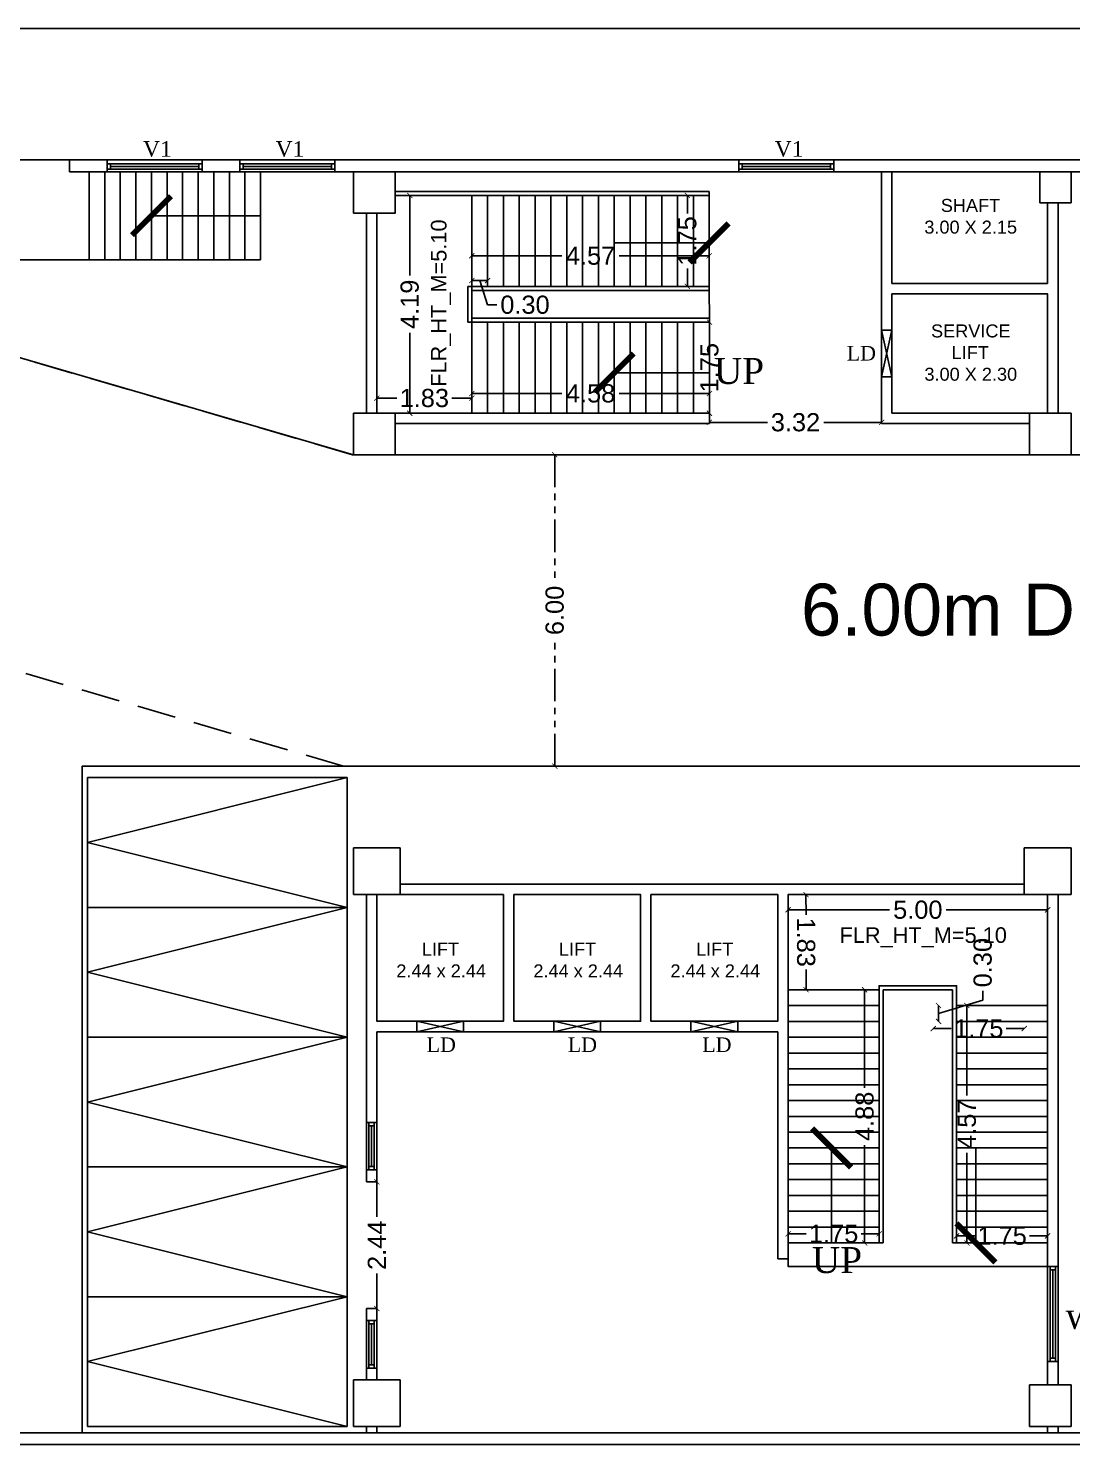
# Model space of a CAD drawing. Header units: metres. Extents: x 3229 to 14086, y -2906 to 1156.
# Drawn here: x 13668.02 to 13688.12, y -2787.94 to -2760.65 of the extents above; entities that cross this region are included whole.
import ezdxf

# ---------------------------------------------------------------- set-up
doc = ezdxf.new("R2010")
doc.units = ezdxf.units.M
doc.header["$MEASUREMENT"] = 0
doc.linetypes.add('( Hidden )', pattern=[0.375, 0.25, -0.125])
doc.linetypes.add('PHANTOM2', pattern=[1.25, 0.625, -0.125, 0.125, -0.125, 0.125, -0.125])
for name, color, linetype in [('BLK_1_FLR_-1_BLT_UP_AREA', 18, 'Continuous'), ('BLK_1_FLR_-1_BLT_UP_AREA_DEDUCT', 18, 'Continuous'), ('BLK_1_FLR_-1_EXIT_WIDTH_STAIR', 1, 'Continuous'), ('BLK_1_FLR_-1_LIFT_1', 30, 'Continuous'), ('BLK_1_FLR_-1_LIFT_2', 30, 'Continuous'), ('BLK_1_FLR_-1_LIFT_3', 30, 'Continuous'), ('BLK_1_FLR_-1_LIFT_7', 30, 'Continuous'), ('BLK_1_FLR_-1_STAIR_1', 1, 'Continuous'), ('BLK_1_FLR_-1_STAIR_1_FLIGHT_1', 7, 'Continuous'), ('BLK_1_FLR_-1_STAIR_1_LANDING_1', 7, 'Continuous'), ('BLK_1_FLR_-1_STAIR_2', 1, 'Continuous'), ('BLK_1_FLR_-1_STAIR_2_FLIGHT_1', 7, 'Continuous'), ('BLK_1_FLR_-1_STAIR_2_LANDING_1', 7, 'Continuous'), ('DRIVE_WAY', 254, 'Continuous')]:
    doc.layers.add(name, color=color, linetype=linetype)
doc.styles.add('arial', font='arial.ttf', dxfattribs={"height": 0.35})
doc.styles.get("Standard").update_dxf_attribs({"font": 'arial.ttf'})
doc.styles.add('TIMES NEW ROMAN', font='times.ttf')
doc.dimstyles.get("Standard").update_dxf_attribs({"dimtxt": 0.3, "dimasz": 0.2, "dimexe": 0.1, "dimexo": 0.3, "dimgap": 0.09, "dimtad": 1, "dimzin": 0, "dimdsep": 46, "dimtxsty": 'Standard', "dimblk": 'ARCHTICK', "dimcen": 0.09, "dimdle": 0.1, "dimadec": 0, "dimazin": 0, "dimtfac": 1, "dimtofl": 0, "dimtmove": 2, "dimatfit": 0, "dimldrblk": 'ARCHTICK', "dimfxl": 0, "dimtolj": 1, "dimtzin": 0, "dimarcsym": 0})
doc.dimstyles.new('Standard3', dxfattribs={"dimtxt": 0.35, "dimasz": 0.1, "dimexe": 0.18, "dimexo": 0.0625, "dimgap": 0.09, "dimtad": 0, "dimzin": 0, "dimdsep": 46, "dimtxsty": 'arial', "dimblk": 'ARCHTICK', "dimcen": 0.09, "dimse1": 1, "dimse2": 1, "dimadec": 0, "dimazin": 0, "dimtfac": 1, "dimtofl": 0, "dimtmove": 1, "dimatfit": 3, "dimfxl": 0, "dimtolj": 1, "dimtzin": 0, "dimarcsym": 0})

# ---------------------------------------------------------------- blocks, each defined once
blk = doc.blocks.new('_ArchTick')
at = {"color": 0, "linetype": 'ByBlock', "const_width": 0.15}
blk.add_lwpolyline([(-0.5, -0.5), (0.5, 0.5)], dxfattribs=at)
blk = doc.blocks.new('*D23')
at = {"color": 0, "lineweight": -2}
for p, q in [((13676.566, -2765.513), (13676.871, -2765.513)), ((13676.719, -2765.513), (13676.867, -2765.98)), ((13676.867, -2765.98), (13677.047, -2765.98))]:
    blk.add_line(p, q, dxfattribs=at)
at = {"layer": 'DefPoints', "color": 0}
for p in [(13676.871, -2765.513), (13676.566, -2766.314), (13676.871, -2766.314)]:
    blk.add_point(p, dxfattribs=at)
at = {"color": 0, "lineweight": -2, "xscale": 0.1, "yscale": 0.1, "zscale": 0.1}
for p, rotation in [((13676.566, -2765.513), 179.996489194572), ((13676.871, -2765.513), 359.9964891945721)]:
    blk.add_blockref('_ArchTick', p, dxfattribs=dict(at, rotation=rotation))
at = {"color": 0, "insert": (13677.591, -2765.98), "char_height": 0.35, "attachment_point": 5, "rotation": 359.9965, "style": 'arial'}
blk.add_mtext('\\A1;0.30', dxfattribs=at)
blk = doc.blocks.new('*D26')
at = {"color": 0, "lineweight": -2}
for p, q in [((13685.558, -2779.631), (13686.409, -2779.376)), ((13686.409, -2779.376), (13686.409, -2779.196)), ((13685.558, -2779.479), (13685.558, -2779.783))]:
    blk.add_line(p, q, dxfattribs=at)
at = {"layer": 'DefPoints', "color": 0}
for p in [(13685.456, -2779.479), (13685.456, -2779.783), (13685.558, -2779.783)]:
    blk.add_point(p, dxfattribs=at)
at = {"color": 0, "lineweight": -2, "xscale": 0.1, "yscale": 0.1, "zscale": 0.1}
for p, rotation in [((13685.558, -2779.479), 90), ((13685.558, -2779.783), 270)]:
    blk.add_blockref('_ArchTick', p, dxfattribs=dict(at, rotation=rotation))
at = {"color": 0, "insert": (13686.409, -2778.652), "char_height": 0.35, "attachment_point": 5, "rotation": 90, "style": 'arial'}
blk.add_mtext('\\A1;0.30', dxfattribs=at)
blk = doc.blocks.new('*D27')
at = {"color": 0, "lineweight": -2}
for p, q in [((13685.456, -2779.922), (13685.804, -2779.922)), ((13687.21, -2779.922), (13686.863, -2779.922))]:
    blk.add_line(p, q, dxfattribs=at)
at = {"layer": 'DefPoints', "color": 0}
for p in [(13685.456, -2779.479), (13687.21, -2779.479), (13687.21, -2779.922)]:
    blk.add_point(p, dxfattribs=at)
at = {"color": 0, "lineweight": -2, "xscale": 0.1, "yscale": 0.1, "zscale": 0.1, "rotation": 180}
blk.add_blockref('_ArchTick', (13685.456, -2779.922), dxfattribs=at)
at = {"color": 0, "lineweight": -2, "xscale": 0.1, "yscale": 0.1, "zscale": 0.1}
blk.add_blockref('_ArchTick', (13687.21, -2779.922), dxfattribs=at)
at = {"color": 0, "insert": (13686.333, -2779.922), "char_height": 0.35, "attachment_point": 5, "style": 'arial'}
blk.add_mtext('\\A1;1.75', dxfattribs=at)
blk = doc.blocks.new('*D65')
at = {"layer": 'BLK_1_FLR_-1_STAIR_1_FLIGHT_1', "color": 0, "lineweight": -2}
for p, q in [((13682.66, -2783.875), (13683.007, -2783.875)), ((13684.413, -2783.875), (13684.066, -2783.875))]:
    blk.add_line(p, q, dxfattribs=at)
at = {"layer": 'DefPoints', "color": 0}
for p in [(13682.66, -2783.875), (13682.66, -2784.052), (13684.413, -2784.052)]:
    blk.add_point(p, dxfattribs=at)
at = {"layer": 'BLK_1_FLR_-1_STAIR_1_FLIGHT_1', "color": 0, "lineweight": -2, "xscale": 0.1, "yscale": 0.1, "zscale": 0.1, "rotation": 180}
blk.add_blockref('_ArchTick', (13682.66, -2783.875), dxfattribs=at)
at = {"layer": 'BLK_1_FLR_-1_STAIR_1_FLIGHT_1', "color": 0, "lineweight": -2, "xscale": 0.1, "yscale": 0.1, "zscale": 0.1}
blk.add_blockref('_ArchTick', (13684.413, -2783.875), dxfattribs=at)
at = {"layer": 'BLK_1_FLR_-1_STAIR_1_FLIGHT_1', "color": 0, "insert": (13683.537, -2783.875), "char_height": 0.35, "attachment_point": 5, "style": 'arial'}
blk.add_mtext('\\A1;1.75', dxfattribs=at)
blk = doc.blocks.new('*D66')
at = {"layer": 'BLK_1_FLR_-1_STAIR_1_FLIGHT_1', "color": 0, "lineweight": -2}
for p, q in [((13684.134, -2779.174), (13684.134, -2781.061)), ((13684.134, -2784.052), (13684.134, -2782.165))]:
    blk.add_line(p, q, dxfattribs=at)
at = {"layer": 'DefPoints', "color": 0}
for p in [(13684.134, -2779.174), (13684.413, -2779.174), (13684.413, -2784.052)]:
    blk.add_point(p, dxfattribs=at)
at = {"layer": 'BLK_1_FLR_-1_STAIR_1_FLIGHT_1', "color": 0, "lineweight": -2, "xscale": 0.1, "yscale": 0.1, "zscale": 0.1}
for p, rotation in [((13684.134, -2779.174), 90), ((13684.134, -2784.052), 270)]:
    blk.add_blockref('_ArchTick', p, dxfattribs=dict(at, rotation=rotation))
at = {"layer": 'BLK_1_FLR_-1_STAIR_1_FLIGHT_1', "color": 0, "insert": (13684.134, -2781.613), "char_height": 0.35, "attachment_point": 5, "rotation": 90, "style": 'arial'}
blk.add_mtext('\\A1;4.88', dxfattribs=at)
blk = doc.blocks.new('*D67')
at = {"layer": 'BLK_1_FLR_-1_STAIR_1_FLIGHT_1', "color": 0, "lineweight": -2}
for p, q in [((13686.104, -2779.479), (13686.104, -2781.214)), ((13686.104, -2784.052), (13686.104, -2782.317))]:
    blk.add_line(p, q, dxfattribs=at)
at = {"layer": 'DefPoints', "color": 0}
for p in [(13685.907, -2779.479), (13685.907, -2784.052), (13686.104, -2784.052)]:
    blk.add_point(p, dxfattribs=at)
at = {"layer": 'BLK_1_FLR_-1_STAIR_1_FLIGHT_1', "color": 0, "lineweight": -2, "xscale": 0.1, "yscale": 0.1, "zscale": 0.1}
for p, rotation in [((13686.104, -2779.479), 90), ((13686.104, -2784.052), 270)]:
    blk.add_blockref('_ArchTick', p, dxfattribs=dict(at, rotation=rotation))
at = {"layer": 'BLK_1_FLR_-1_STAIR_1_FLIGHT_1', "color": 0, "insert": (13686.104, -2781.765), "char_height": 0.35, "attachment_point": 5, "rotation": 90, "style": 'arial'}
blk.add_mtext('\\A1;4.57', dxfattribs=at)
blk = doc.blocks.new('*D68')
at = {"layer": 'BLK_1_FLR_-1_STAIR_1_FLIGHT_1', "color": 0, "lineweight": -2}
for p, q in [((13685.907, -2783.915), (13686.254, -2783.915)), ((13687.66, -2783.915), (13687.313, -2783.915))]:
    blk.add_line(p, q, dxfattribs=at)
at = {"layer": 'DefPoints', "color": 0}
for p in [(13687.66, -2783.915), (13685.907, -2784.052), (13687.66, -2784.052)]:
    blk.add_point(p, dxfattribs=at)
at = {"layer": 'BLK_1_FLR_-1_STAIR_1_FLIGHT_1', "color": 0, "lineweight": -2, "xscale": 0.1, "yscale": 0.1, "zscale": 0.1, "rotation": 180}
blk.add_blockref('_ArchTick', (13685.907, -2783.915), dxfattribs=at)
at = {"layer": 'BLK_1_FLR_-1_STAIR_1_FLIGHT_1', "color": 0, "lineweight": -2, "xscale": 0.1, "yscale": 0.1, "zscale": 0.1}
blk.add_blockref('_ArchTick', (13687.66, -2783.915), dxfattribs=at)
at = {"layer": 'BLK_1_FLR_-1_STAIR_1_FLIGHT_1', "color": 0, "insert": (13686.783, -2783.915), "char_height": 0.35, "attachment_point": 5, "style": 'arial'}
blk.add_mtext('\\A1;1.75', dxfattribs=at)
blk = doc.blocks.new('*D69')
at = {"layer": 'BLK_1_FLR_-1_STAIR_2_FLIGHT_1', "color": 0, "lineweight": -2}
for p, q in [((13676.566, -2765.035), (13678.301, -2765.035)), ((13681.139, -2765.035), (13679.405, -2765.035))]:
    blk.add_line(p, q, dxfattribs=at)
at = {"layer": 'DefPoints', "color": 0}
for p in [(13676.566, -2765.035), (13676.566, -2765.626), (13681.139, -2765.626)]:
    blk.add_point(p, dxfattribs=at)
at = {"layer": 'BLK_1_FLR_-1_STAIR_2_FLIGHT_1', "color": 0, "lineweight": -2, "xscale": 0.1, "yscale": 0.1, "zscale": 0.1, "rotation": 180}
blk.add_blockref('_ArchTick', (13676.566, -2765.035), dxfattribs=at)
at = {"layer": 'BLK_1_FLR_-1_STAIR_2_FLIGHT_1', "color": 0, "lineweight": -2, "xscale": 0.1, "yscale": 0.1, "zscale": 0.1}
blk.add_blockref('_ArchTick', (13681.139, -2765.035), dxfattribs=at)
at = {"layer": 'BLK_1_FLR_-1_STAIR_2_FLIGHT_1', "color": 0, "insert": (13678.853, -2765.035), "char_height": 0.35, "attachment_point": 5, "style": 'arial'}
blk.add_mtext('\\A1;4.57', dxfattribs=at)
blk = doc.blocks.new('*D70')
at = {"layer": 'BLK_1_FLR_-1_STAIR_2_FLIGHT_1', "color": 0, "lineweight": -2}
for p, q in [((13681.144, -2766.314), (13681.144, -2766.662)), ((13681.144, -2768.068), (13681.144, -2767.72))]:
    blk.add_line(p, q, dxfattribs=at)
at = {"layer": 'DefPoints', "color": 0}
for p in [(13681.144, -2766.314), (13681.144, -2768.068), (13681.144, -2768.068)]:
    blk.add_point(p, dxfattribs=at)
at = {"layer": 'BLK_1_FLR_-1_STAIR_2_FLIGHT_1', "color": 0, "lineweight": -2, "xscale": 0.1, "yscale": 0.1, "zscale": 0.1}
for p, rotation in [((13681.144, -2766.314), 90), ((13681.144, -2768.068), 270)]:
    blk.add_blockref('_ArchTick', p, dxfattribs=dict(at, rotation=rotation))
at = {"layer": 'BLK_1_FLR_-1_STAIR_2_FLIGHT_1', "color": 0, "insert": (13681.144, -2767.191), "char_height": 0.35, "attachment_point": 5, "rotation": 90, "style": 'arial'}
blk.add_mtext('\\A1;1.75', dxfattribs=at)
blk = doc.blocks.new('*D71')
at = {"layer": 'BLK_1_FLR_-1_STAIR_2_FLIGHT_1', "color": 0, "lineweight": -2}
for p, q in [((13676.566, -2767.688), (13678.303, -2767.688)), ((13681.144, -2767.688), (13679.407, -2767.688))]:
    blk.add_line(p, q, dxfattribs=at)
at = {"layer": 'DefPoints', "color": 0}
for p in [(13676.566, -2767.688), (13676.566, -2768.067), (13681.144, -2768.068)]:
    blk.add_point(p, dxfattribs=at)
at = {"layer": 'BLK_1_FLR_-1_STAIR_2_FLIGHT_1', "color": 0, "lineweight": -2, "xscale": 0.1, "yscale": 0.1, "zscale": 0.1}
for p, rotation in [((13676.566, -2767.688), 179.9964891764311), ((13681.144, -2767.688), 359.9964891764312)]:
    blk.add_blockref('_ArchTick', p, dxfattribs=dict(at, rotation=rotation))
at = {"layer": 'BLK_1_FLR_-1_STAIR_2_FLIGHT_1', "color": 0, "insert": (13678.855, -2767.688), "char_height": 0.35, "attachment_point": 5, "rotation": 359.9965, "style": 'arial'}
blk.add_mtext('\\A1;4.58', dxfattribs=at)
blk = doc.blocks.new('*D110')
at = {"layer": 'BLK_1_FLR_-1_STAIR_1_LANDING_1', "color": 0, "lineweight": -2}
for p, q in [((13682.659, -2777.634), (13684.615, -2777.634)), ((13687.66, -2777.634), (13685.703, -2777.634))]:
    blk.add_line(p, q, dxfattribs=at)
at = {"layer": 'DefPoints', "color": 0}
for p in [(13682.659, -2777.342), (13687.66, -2777.342), (13687.66, -2777.634)]:
    blk.add_point(p, dxfattribs=at)
at = {"layer": 'BLK_1_FLR_-1_STAIR_1_LANDING_1', "color": 0, "lineweight": -2, "xscale": 0.1, "yscale": 0.1, "zscale": 0.1, "rotation": 180}
blk.add_blockref('_ArchTick', (13682.659, -2777.634), dxfattribs=at)
at = {"layer": 'BLK_1_FLR_-1_STAIR_1_LANDING_1', "color": 0, "lineweight": -2, "xscale": 0.1, "yscale": 0.1, "zscale": 0.1}
blk.add_blockref('_ArchTick', (13687.66, -2777.634), dxfattribs=at)
at = {"layer": 'BLK_1_FLR_-1_STAIR_1_LANDING_1', "color": 0, "insert": (13685.159, -2777.634), "char_height": 0.35, "attachment_point": 5, "style": 'arial'}
blk.add_mtext('\\A1;5.00', dxfattribs=at)
blk = doc.blocks.new('*D111')
at = {"layer": 'BLK_1_FLR_-1_STAIR_1_LANDING_1', "color": 0, "lineweight": -2}
for p, q in [((13683.004, -2777.341), (13683.005, -2777.729)), ((13683.006, -2779.173), (13683.005, -2778.785))]:
    blk.add_line(p, q, dxfattribs=at)
at = {"layer": 'DefPoints', "color": 0}
for p in [(13682.659, -2777.342), (13683.004, -2777.341), (13682.66, -2779.174)]:
    blk.add_point(p, dxfattribs=at)
at = {"layer": 'BLK_1_FLR_-1_STAIR_1_LANDING_1', "color": 0, "lineweight": -2, "xscale": 0.1, "yscale": 0.1, "zscale": 0.1}
for p, rotation in [((13683.004, -2777.341), 90.05057263460154), ((13683.006, -2779.173), 270.0505726346015)]:
    blk.add_blockref('_ArchTick', p, dxfattribs=dict(at, rotation=rotation))
at = {"layer": 'BLK_1_FLR_-1_STAIR_1_LANDING_1', "color": 0, "insert": (13683.005, -2778.257), "char_height": 0.35, "attachment_point": 5, "rotation": 270.0506, "style": 'arial'}
blk.add_mtext('\\A1;1.83', dxfattribs=at)
blk = doc.blocks.new('*D112')
at = {"layer": 'BLK_1_FLR_-1_STAIR_2_LANDING_1', "color": 0, "lineweight": -2}
for p, q in [((13675.371, -2763.873), (13675.371, -2765.418)), ((13675.371, -2768.068), (13675.371, -2766.522))]:
    blk.add_line(p, q, dxfattribs=at)
at = {"layer": 'DefPoints', "color": 0}
for p in [(13675.087, -2763.873), (13675.371, -2763.873), (13675.087, -2768.068)]:
    blk.add_point(p, dxfattribs=at)
at = {"layer": 'BLK_1_FLR_-1_STAIR_2_LANDING_1', "color": 0, "lineweight": -2, "xscale": 0.1, "yscale": 0.1, "zscale": 0.1}
for p, rotation in [((13675.371, -2763.873), 90), ((13675.371, -2768.068), 270)]:
    blk.add_blockref('_ArchTick', p, dxfattribs=dict(at, rotation=rotation))
at = {"layer": 'BLK_1_FLR_-1_STAIR_2_LANDING_1', "color": 0, "insert": (13675.371, -2765.97), "char_height": 0.35, "attachment_point": 5, "rotation": 90, "style": 'arial'}
blk.add_mtext('\\A1;4.19', dxfattribs=at)
blk = doc.blocks.new('*D118')
at = {"layer": 'BLK_1_FLR_-1_STAIR_2_LANDING_1', "color": 0, "lineweight": -2}
for p, q in [((13674.738, -2767.777), (13675.124, -2767.777)), ((13676.566, -2767.777), (13676.18, -2767.777))]:
    blk.add_line(p, q, dxfattribs=at)
at = {"layer": 'DefPoints', "color": 0}
for p in [(13676.566, -2767.777), (13674.738, -2768.067), (13676.566, -2768.067)]:
    blk.add_point(p, dxfattribs=at)
at = {"layer": 'BLK_1_FLR_-1_STAIR_2_LANDING_1', "color": 0, "lineweight": -2, "xscale": 0.1, "yscale": 0.1, "zscale": 0.1, "rotation": 180}
blk.add_blockref('_ArchTick', (13674.738, -2767.777), dxfattribs=at)
at = {"layer": 'BLK_1_FLR_-1_STAIR_2_LANDING_1', "color": 0, "lineweight": -2, "xscale": 0.1, "yscale": 0.1, "zscale": 0.1}
blk.add_blockref('_ArchTick', (13676.566, -2767.777), dxfattribs=at)
at = {"layer": 'BLK_1_FLR_-1_STAIR_2_LANDING_1', "color": 0, "insert": (13675.652, -2767.777), "char_height": 0.35, "attachment_point": 5, "style": 'arial'}
blk.add_mtext('\\A1;1.83', dxfattribs=at)
blk = doc.blocks.new('*D119')
at = {"layer": 'BLK_1_FLR_-1_STAIR_2_FLIGHT_1', "color": 0, "lineweight": -2}
for p, q in [((13680.719, -2763.873), (13680.719, -2764.22)), ((13680.719, -2765.626), (13680.719, -2765.279))]:
    blk.add_line(p, q, dxfattribs=at)
at = {"layer": 'DefPoints', "color": 0}
for p in [(13680.835, -2763.873), (13680.719, -2765.626), (13680.835, -2765.626)]:
    blk.add_point(p, dxfattribs=at)
at = {"layer": 'BLK_1_FLR_-1_STAIR_2_FLIGHT_1', "color": 0, "lineweight": -2, "xscale": 0.1, "yscale": 0.1, "zscale": 0.1}
for p, rotation in [((13680.719, -2763.873), 90), ((13680.719, -2765.626), 270)]:
    blk.add_blockref('_ArchTick', p, dxfattribs=dict(at, rotation=rotation))
at = {"layer": 'BLK_1_FLR_-1_STAIR_2_FLIGHT_1', "color": 0, "insert": (13680.719, -2764.749), "char_height": 0.35, "attachment_point": 5, "rotation": 90, "style": 'arial'}
blk.add_mtext('\\A1;1.75', dxfattribs=at)
blk = doc.blocks.new('*D154')
at = {"layer": 'BLK_1_FLR_-1_EXIT_WIDTH_STAIR', "color": 0, "lineweight": -2}
for p, q in [((13674.737, -2782.875), (13674.737, -2783.549)), ((13674.737, -2785.316), (13674.737, -2784.643))]:
    blk.add_line(p, q, dxfattribs=at)
at = {"layer": 'DefPoints', "color": 0}
for p in [(13674.737, -2782.875), (13674.737, -2785.316), (13674.737, -2785.316)]:
    blk.add_point(p, dxfattribs=at)
at = {"layer": 'BLK_1_FLR_-1_EXIT_WIDTH_STAIR', "color": 0, "lineweight": -2, "xscale": 0.1, "yscale": 0.1, "zscale": 0.1}
for p, rotation in [((13674.737, -2782.875), 90), ((13674.737, -2785.316), 270)]:
    blk.add_blockref('_ArchTick', p, dxfattribs=dict(at, rotation=rotation))
at = {"layer": 'BLK_1_FLR_-1_EXIT_WIDTH_STAIR', "color": 0, "insert": (13674.737, -2784.096), "char_height": 0.35, "attachment_point": 5, "rotation": 90, "style": 'arial'}
blk.add_mtext('\\A1;2.44', dxfattribs=at)
blk = doc.blocks.new('*D155')
at = {"layer": 'BLK_1_FLR_-1_EXIT_WIDTH_STAIR', "color": 0, "lineweight": -2}
for p, q in [((13681.144, -2768.244), (13682.26, -2768.244)), ((13684.461, -2768.245), (13683.345, -2768.245))]:
    blk.add_line(p, q, dxfattribs=at)
at = {"layer": 'DefPoints', "color": 0}
for p in [(13681.144, -2768.244), (13681.144, -2768.267), (13684.461, -2768.268)]:
    blk.add_point(p, dxfattribs=at)
at = {"layer": 'BLK_1_FLR_-1_EXIT_WIDTH_STAIR', "color": 0, "lineweight": -2, "xscale": 0.1, "yscale": 0.1, "zscale": 0.1}
for p, rotation in [((13681.144, -2768.244), 179.9968598997485), ((13684.461, -2768.245), 359.9968598997485)]:
    blk.add_blockref('_ArchTick', p, dxfattribs=dict(at, rotation=rotation))
at = {"layer": 'BLK_1_FLR_-1_EXIT_WIDTH_STAIR', "color": 0, "insert": (13682.802, -2768.244), "char_height": 0.35, "attachment_point": 5, "rotation": 359.9969, "style": 'arial'}
blk.add_mtext('\\A1;3.32', dxfattribs=at)
blk = doc.blocks.new('*D161')
at = {"layer": 'DefPoints', "color": 0}
for p in [(13678.164, -2768.867), (13678.164, -2768.867), (13678.164, -2774.867)]:
    blk.add_point(p, dxfattribs=at)
at = {"layer": 'DRIVE_WAY', "color": 0, "linetype": 'PHANTOM2', "lineweight": -2}
for p, q in [((13678.164, -2768.867), (13678.164, -2771.322)), ((13678.164, -2774.867), (13678.164, -2772.412))]:
    blk.add_line(p, q, dxfattribs=at)
at = {"layer": 'DRIVE_WAY', "color": 0, "lineweight": -2, "xscale": 0.1, "yscale": 0.1, "zscale": 0.1}
for p, rotation in [((13678.164, -2768.867), 90), ((13678.164, -2774.867), 270)]:
    blk.add_blockref('_ArchTick', p, dxfattribs=dict(at, rotation=rotation))
at = {"layer": 'DRIVE_WAY', "color": 0, "insert": (13678.164, -2771.867), "char_height": 0.35, "attachment_point": 5, "rotation": 90, "style": 'arial'}
blk.add_mtext('\\A1;6.00', dxfattribs=at)

msp = doc.modelspace()

# ---------------------------------------------------------------- linework, layer by layer
at = {"color": 0}
for p, q in [((13640.711, -2760.654), (13720.882, -2760.654)), ((13669.195, -2763.415), (13669.195, -2765.111)), ((13669.495, -2763.415), (13669.495, -2765.111)), ((13669.795, -2763.415), (13669.795, -2765.111)), ((13670.095, -2763.415), (13670.095, -2765.111)), ((13670.395, -2763.415), (13670.395, -2765.111)), ((13670.695, -2763.415), (13670.695, -2765.111)), ((13670.995, -2763.415), (13670.995, -2765.111)), ((13671.296, -2763.415), (13671.296, -2765.111)), ((13671.596, -2763.415), (13671.596, -2765.111)), ((13671.896, -2763.415), (13671.896, -2765.111)), ((13672.196, -2763.415), (13672.196, -2765.111)), ((13672.496, -2763.415), (13672.496, -2765.111)), ((13675.087, -2763.415), (13674.287, -2763.415)), ((13674.287, -2763.415), (13674.287, -2764.215)), ((13675.087, -2764.215), (13675.087, -2763.415)), ((13688.11, -2763.415), (13687.51, -2763.415)), ((13687.51, -2763.415), (13687.51, -2764.015)), ((13688.11, -2764.015), (13688.11, -2763.415)), ((13687.51, -2764.015), (13688.11, -2764.015)), ((13687.66, -2764.015), (13687.86, -2764.015)), ((13674.287, -2764.215), (13675.087, -2764.215)), ((13666.882, -2765.111), (13672.496, -2765.111)), ((13684.461, -2767.368), (13684.461, -2766.468)), ((13684.461, -2766.468), (13684.661, -2767.368)), ((13684.661, -2766.468), (13684.461, -2767.368)), ((13684.661, -2766.468), (13684.661, -2767.368)), ((13675.087, -2768.067), (13674.287, -2768.067)), ((13674.287, -2768.067), (13674.287, -2768.867)), ((13675.087, -2768.867), (13675.087, -2768.067)), ((13688.11, -2768.067), (13687.31, -2768.067)), ((13687.31, -2768.067), (13687.31, -2768.868)), ((13688.11, -2768.868), (13688.11, -2768.067)), ((13674.287, -2768.867), (13675.087, -2768.867)), ((13687.31, -2768.868), (13688.11, -2768.868)), ((13675.187, -2776.441), (13674.287, -2776.441)), ((13674.287, -2776.441), (13674.287, -2777.342)), ((13675.187, -2777.342), (13675.187, -2776.441)), ((13688.11, -2776.441), (13687.21, -2776.441)), ((13687.21, -2776.441), (13687.21, -2777.342)), ((13688.11, -2777.342), (13688.11, -2776.441)), ((13674.287, -2777.342), (13675.187, -2777.342)), ((13687.21, -2777.342), (13688.11, -2777.342)), ((13676.407, -2779.782), (13675.507, -2779.982)), ((13675.507, -2779.782), (13676.407, -2779.982)), ((13675.507, -2779.782), (13676.47, -2779.782)), ((13678.148, -2779.782), (13679.048, -2779.982)), ((13679.048, -2779.782), (13678.148, -2779.982)), ((13679.048, -2779.782), (13678.148, -2779.782)), ((13680.788, -2779.782), (13681.689, -2779.982)), ((13681.689, -2779.782), (13680.788, -2779.982)), ((13681.689, -2779.782), (13680.788, -2779.782)), ((13676.407, -2779.982), (13675.507, -2779.982)), ((13678.148, -2779.982), (13679.048, -2779.982)), ((13680.788, -2779.982), (13681.689, -2779.982)), ((13675.187, -2786.686), (13674.287, -2786.686)), ((13674.287, -2786.686), (13674.287, -2787.587)), ((13675.187, -2787.587), (13675.187, -2786.686)), ((13688.11, -2786.786), (13687.31, -2786.786)), ((13687.31, -2786.786), (13687.31, -2787.587)), ((13688.11, -2787.587), (13688.11, -2786.786)), ((13674.287, -2787.587), (13675.187, -2787.587)), ((13687.31, -2787.587), (13688.11, -2787.587)), ((13687.66, -2787.587), (13687.66, -2787.705)), ((13687.86, -2787.587), (13687.86, -2787.705))]:
    msp.add_line(p, q, dxfattribs=at)
at = {"color": 0, "ltscale": 0.2}
for p, q in [((13804.071, -2763.185), (13668.817, -2763.185)), ((13668.817, -2763.415), (13668.817, -2763.185)), ((13669.542, -2763.415), (13669.542, -2763.185)), ((13671.371, -2763.265), (13669.542, -2763.265)), ((13669.605, -2763.366), (13669.605, -2763.265)), ((13671.307, -2763.366), (13671.307, -2763.265)), ((13671.371, -2763.415), (13671.371, -2763.185)), ((13672.096, -2763.415), (13672.096, -2763.185)), ((13673.925, -2763.265), (13672.096, -2763.265)), ((13672.159, -2763.265), (13672.159, -2763.366)), ((13673.861, -2763.366), (13673.861, -2763.265)), ((13673.925, -2763.415), (13673.925, -2763.185)), ((13681.711, -2763.415), (13681.711, -2763.185)), ((13683.54, -2763.265), (13681.711, -2763.265)), ((13681.774, -2763.265), (13681.774, -2763.366)), ((13683.476, -2763.366), (13683.476, -2763.265)), ((13683.54, -2763.415), (13683.54, -2763.185)), ((13700.151, -2763.415), (13668.817, -2763.415)), ((13671.371, -2763.366), (13669.542, -2763.366)), ((13669.605, -2763.315), (13671.307, -2763.315)), ((13672.096, -2763.366), (13673.925, -2763.366)), ((13673.861, -2763.315), (13672.159, -2763.315)), ((13681.711, -2763.366), (13683.54, -2763.366)), ((13683.476, -2763.315), (13681.774, -2763.315)), ((13684.461, -2766.468), (13684.461, -2763.415)), ((13684.661, -2763.415), (13684.661, -2765.568)), ((13681.139, -2763.797), (13675.087, -2763.797)), ((13681.139, -2765.702), (13681.139, -2763.797)), ((13681.139, -2763.873), (13675.087, -2763.873)), ((13676.566, -2765.626), (13676.566, -2763.873)), ((13676.871, -2765.626), (13676.871, -2763.873)), ((13677.176, -2765.626), (13677.176, -2763.873)), ((13677.481, -2765.626), (13677.481, -2763.873)), ((13677.786, -2765.626), (13677.786, -2763.873)), ((13678.091, -2765.626), (13678.091, -2763.873)), ((13678.396, -2765.626), (13678.396, -2763.873)), ((13678.7, -2765.626), (13678.7, -2763.873)), ((13679.005, -2765.626), (13679.005, -2763.873)), ((13679.31, -2765.626), (13679.31, -2763.873)), ((13679.615, -2765.626), (13679.615, -2763.873)), ((13679.92, -2765.626), (13679.92, -2763.873)), ((13680.225, -2765.626), (13680.225, -2763.873)), ((13680.53, -2765.626), (13680.53, -2763.873)), ((13680.835, -2765.626), (13680.835, -2763.873)), ((13687.66, -2765.569), (13687.66, -2764.015)), ((13687.86, -2764.015), (13687.86, -2768.067)), ((13674.537, -2768.067), (13674.537, -2764.215)), ((13674.737, -2764.216), (13674.738, -2768.067)), ((13669.496, -2765.111), (13668.496, -2765.111)), ((13670.496, -2765.111), (13669.496, -2765.111)), ((13671.496, -2765.111), (13670.496, -2765.111)), ((13672.496, -2765.111), (13671.496, -2765.111)), ((13676.49, -2766.314), (13676.49, -2765.626)), ((13676.49, -2765.626), (13681.139, -2765.626)), ((13676.566, -2766.238), (13676.566, -2765.702)), ((13676.566, -2765.702), (13681.139, -2765.702)), ((13684.661, -2765.568), (13687.66, -2765.569)), ((13687.66, -2765.769), (13684.661, -2765.769)), ((13684.661, -2765.769), (13684.661, -2766.468)), ((13687.66, -2768.067), (13687.66, -2765.769)), ((13681.144, -2766.238), (13676.566, -2766.238)), ((13681.144, -2768.068), (13681.144, -2766.238)), ((13681.144, -2766.314), (13676.49, -2766.314)), ((13676.566, -2766.314), (13676.566, -2768.067)), ((13676.871, -2766.314), (13676.871, -2768.067)), ((13677.176, -2766.314), (13677.176, -2768.067)), ((13684.661, -2766.468), (13684.461, -2766.468)), ((13684.461, -2768.268), (13684.461, -2767.368)), ((13684.461, -2767.368), (13684.661, -2767.368)), ((13684.661, -2767.368), (13684.661, -2768.067)), ((13675.087, -2768.067), (13681.144, -2768.068)), ((13681.144, -2768.068), (13681.144, -2768.267)), ((13684.661, -2768.067), (13687.31, -2768.067)), ((13681.144, -2768.267), (13675.087, -2768.267)), ((13687.31, -2768.268), (13684.461, -2768.268)), ((13674.164, -2775.087), (13669.164, -2776.337)), ((13674.164, -2775.087), (13669.164, -2775.087)), ((13669.164, -2777.587), (13669.164, -2775.087)), ((13674.164, -2777.587), (13674.164, -2775.087)), ((13669.061, -2779.275), (13669.061, -2775.675)), ((13669.164, -2776.337), (13674.164, -2777.587)), ((13687.21, -2777.142), (13675.187, -2777.142)), ((13675.21, -2777.142), (13676.21, -2777.142)), ((13676.21, -2777.142), (13677.21, -2777.142)), ((13677.21, -2777.142), (13678.21, -2777.142)), ((13678.21, -2777.142), (13679.21, -2777.142)), ((13679.21, -2777.142), (13680.21, -2777.142)), ((13680.21, -2777.142), (13681.21, -2777.142)), ((13681.21, -2777.142), (13682.21, -2777.142)), ((13682.21, -2777.142), (13683.21, -2777.142)), ((13683.21, -2777.142), (13684.21, -2777.142)), ((13684.21, -2777.142), (13685.21, -2777.142)), ((13685.21, -2777.142), (13686.21, -2777.142)), ((13686.21, -2777.142), (13687.21, -2777.142)), ((13674.537, -2782.875), (13674.537, -2777.342)), ((13674.737, -2777.342), (13674.737, -2779.782)), ((13677.177, -2777.342), (13675.187, -2777.342)), ((13677.177, -2779.782), (13677.177, -2777.342)), ((13677.378, -2779.782), (13677.378, -2777.342)), ((13677.378, -2777.342), (13679.818, -2777.342)), ((13679.818, -2777.342), (13679.818, -2779.782)), ((13680.018, -2779.782), (13680.018, -2777.342)), ((13680.018, -2777.342), (13682.459, -2777.342)), ((13682.459, -2777.342), (13682.459, -2779.782)), ((13682.659, -2784.356), (13682.659, -2777.342)), ((13682.659, -2777.342), (13687.21, -2777.342)), ((13687.66, -2786.786), (13687.66, -2777.342)), ((13687.86, -2777.342), (13687.86, -2786.786)), ((13669.164, -2777.587), (13674.164, -2777.587)), ((13674.164, -2777.587), (13669.164, -2778.837)), ((13674.164, -2777.587), (13669.164, -2777.587)), ((13669.164, -2777.587), (13669.164, -2780.087)), ((13674.164, -2780.087), (13674.164, -2777.587)), ((13669.164, -2778.837), (13674.164, -2780.087)), ((13685.907, -2779.098), (13684.413, -2779.098)), ((13684.413, -2779.098), (13684.413, -2784.052)), ((13685.907, -2784.052), (13685.907, -2779.098)), ((13669.061, -2782.875), (13669.061, -2779.275)), ((13682.66, -2779.174), (13684.413, -2779.174)), ((13684.489, -2784.052), (13684.489, -2779.174)), ((13684.489, -2779.174), (13685.83, -2779.174)), ((13685.83, -2779.174), (13685.83, -2784.052)), ((13685.907, -2779.479), (13687.66, -2779.479)), ((13674.737, -2779.782), (13675.507, -2779.782)), ((13675.507, -2779.782), (13675.507, -2779.982)), ((13677.177, -2779.782), (13676.407, -2779.782)), ((13676.407, -2779.782), (13676.407, -2779.982)), ((13678.148, -2779.782), (13677.378, -2779.782)), ((13678.148, -2779.982), (13678.148, -2779.782)), ((13679.818, -2779.782), (13679.048, -2779.782)), ((13679.048, -2779.782), (13679.048, -2779.982)), ((13680.788, -2779.782), (13680.018, -2779.782)), ((13680.788, -2779.982), (13680.788, -2779.782)), ((13682.459, -2779.782), (13681.689, -2779.782)), ((13681.689, -2779.782), (13681.689, -2779.982)), ((13685.907, -2779.783), (13687.66, -2779.783)), ((13669.164, -2780.087), (13674.164, -2780.087)), ((13674.164, -2780.087), (13669.164, -2781.337)), ((13674.164, -2780.087), (13669.164, -2780.087)), ((13669.164, -2780.087), (13669.164, -2782.587)), ((13674.164, -2782.587), (13674.164, -2780.087)), ((13674.737, -2779.982), (13674.737, -2782.875)), ((13675.507, -2779.982), (13674.737, -2779.982)), ((13676.407, -2779.982), (13678.148, -2779.982)), ((13679.048, -2779.982), (13680.788, -2779.982)), ((13681.689, -2779.982), (13682.459, -2779.982)), ((13682.459, -2779.982), (13682.459, -2784.356)), ((13685.907, -2780.088), (13687.66, -2780.088)), ((13685.907, -2780.393), (13687.66, -2780.393)), ((13685.907, -2780.698), (13687.66, -2780.698)), ((13685.907, -2781.003), (13687.66, -2781.003)), ((13669.164, -2781.337), (13674.164, -2782.587)), ((13685.907, -2781.308), (13687.66, -2781.308)), ((13674.737, -2781.73), (13674.537, -2781.73)), ((13674.586, -2782.645), (13674.586, -2781.73)), ((13674.586, -2781.794), (13674.688, -2781.794)), ((13674.637, -2781.794), (13674.637, -2782.582)), ((13674.688, -2781.73), (13674.688, -2782.645)), ((13685.907, -2781.613), (13687.66, -2781.613)), ((13685.907, -2781.918), (13687.66, -2781.918)), ((13685.907, -2782.222), (13687.66, -2782.222)), ((13674.164, -2782.587), (13669.164, -2782.587)), ((13669.164, -2782.587), (13674.164, -2782.587)), ((13674.164, -2782.587), (13669.164, -2783.837)), ((13669.164, -2782.587), (13669.164, -2785.087)), ((13674.164, -2785.087), (13674.164, -2782.587)), ((13674.737, -2782.645), (13674.537, -2782.645)), ((13674.688, -2782.582), (13674.586, -2782.582)), ((13685.907, -2782.527), (13687.66, -2782.527)), ((13674.737, -2782.875), (13674.537, -2782.875)), ((13685.907, -2782.832), (13687.66, -2782.832)), ((13685.907, -2783.137), (13687.66, -2783.137)), ((13685.907, -2783.442), (13687.66, -2783.442)), ((13685.907, -2783.747), (13687.66, -2783.747)), ((13669.164, -2783.837), (13674.164, -2785.087)), ((13682.66, -2784.052), (13684.413, -2784.052)), ((13684.413, -2784.052), (13684.489, -2784.052)), ((13685.83, -2784.052), (13685.907, -2784.052)), ((13685.907, -2784.052), (13687.66, -2784.052)), ((13682.459, -2784.356), (13682.659, -2784.356)), ((13687.66, -2784.504), (13687.86, -2784.504)), ((13687.709, -2786.334), (13687.709, -2784.504)), ((13687.709, -2784.568), (13687.811, -2784.568)), ((13687.76, -2784.568), (13687.76, -2786.27)), ((13687.811, -2784.504), (13687.811, -2786.334)), ((13669.164, -2785.087), (13674.164, -2785.087)), ((13674.164, -2785.087), (13669.164, -2786.337)), ((13674.164, -2785.087), (13669.164, -2785.087)), ((13669.164, -2785.087), (13669.164, -2787.587)), ((13674.164, -2787.587), (13674.164, -2785.087)), ((13674.537, -2786.686), (13674.537, -2785.316)), ((13674.537, -2785.316), (13674.737, -2785.316)), ((13674.737, -2785.316), (13674.737, -2786.686)), ((13674.737, -2785.546), (13674.537, -2785.546)), ((13674.586, -2785.546), (13674.586, -2786.461)), ((13674.688, -2785.61), (13674.586, -2785.61)), ((13674.637, -2786.398), (13674.637, -2785.61)), ((13674.688, -2785.546), (13674.688, -2786.461)), ((13669.164, -2786.337), (13674.164, -2787.587)), ((13674.737, -2786.461), (13674.537, -2786.461)), ((13674.688, -2786.398), (13674.586, -2786.398)), ((13687.86, -2786.334), (13687.66, -2786.334)), ((13687.811, -2786.27), (13687.709, -2786.27)), ((13640.941, -2787.707), (13803.841, -2787.707)), ((13669.164, -2787.587), (13674.164, -2787.587)), ((13674.537, -2787.587), (13674.537, -2787.705)), ((13674.737, -2787.587), (13674.737, -2787.705)), ((13640.711, -2787.937), (13804.071, -2787.937))]:
    msp.add_line(p, q, dxfattribs=at)
at = {"color": 0, "linetype": '( Hidden )', "ltscale": 3}
msp.add_line((13674.093, -2774.867), (13658.644, -2770.367), dxfattribs=at)
for points in [[(13700.151, -2768.867), (13674.271, -2768.867), (13658.644, -2764.316)], [(13694.25, -2787.707), (13694.25, -2774.867), (13669.061, -2774.867), (13669.061, -2787.707)]]:
    msp.add_lwpolyline(points, dxfattribs=at)
at = {"layer": 'BLK_1_FLR_-1_BLT_UP_AREA', "color": 18}
msp.add_lwpolyline([(13640.695, -2763.185), (13804.054, -2763.185), (13804.054, -2787.937), (13640.695, -2787.937)], close=True, dxfattribs=at)
at = {"layer": 'BLK_1_FLR_-1_BLT_UP_AREA_DEDUCT', "color": 18}
msp.add_lwpolyline([(13640.711, -2763.185), (13804.071, -2763.185), (13804.071, -2787.937), (13640.711, -2787.937)], close=True, dxfattribs=at)
at = {"layer": 'BLK_1_FLR_-1_LIFT_1'}
msp.add_lwpolyline([(13674.737, -2777.342), (13677.177, -2777.342), (13677.177, -2779.782), (13674.737, -2779.782)], close=True, dxfattribs=at)
at = {"layer": 'BLK_1_FLR_-1_LIFT_2'}
msp.add_lwpolyline([(13677.378, -2777.342), (13679.818, -2777.342), (13679.818, -2779.782), (13677.378, -2779.782)], close=True, dxfattribs=at)
at = {"layer": 'BLK_1_FLR_-1_LIFT_3'}
msp.add_lwpolyline([(13680.018, -2777.342), (13682.459, -2777.342), (13682.459, -2779.782), (13680.018, -2779.782)], close=True, dxfattribs=at)
at = {"layer": 'BLK_1_FLR_-1_LIFT_7'}
msp.add_lwpolyline([(13684.661, -2765.769), (13687.66, -2765.769), (13687.66, -2768.067), (13684.661, -2768.067)], close=True, dxfattribs=at)
at = {"layer": 'BLK_1_FLR_-1_STAIR_1'}
msp.add_lwpolyline([(13687.66, -2784.504), (13682.659, -2784.504), (13682.659, -2777.342), (13687.66, -2777.342)], close=True, dxfattribs=at)
at = {"layer": 'BLK_1_FLR_-1_STAIR_1_FLIGHT_1', "color": 0, "ltscale": 0.2}
for p, q in [((13682.66, -2779.479), (13684.413, -2779.479)), ((13682.66, -2779.783), (13684.413, -2779.783)), ((13682.66, -2780.088), (13684.413, -2780.088)), ((13682.66, -2780.393), (13684.413, -2780.393)), ((13682.66, -2780.698), (13684.413, -2780.698)), ((13682.66, -2781.003), (13684.413, -2781.003)), ((13682.66, -2781.308), (13684.413, -2781.308)), ((13682.66, -2781.613), (13684.413, -2781.613)), ((13682.66, -2781.918), (13684.413, -2781.918)), ((13682.66, -2782.222), (13684.413, -2782.222)), ((13682.66, -2782.527), (13684.413, -2782.527)), ((13682.66, -2782.832), (13684.413, -2782.832)), ((13682.66, -2783.137), (13684.413, -2783.137)), ((13682.66, -2783.442), (13684.413, -2783.442)), ((13682.66, -2783.747), (13684.413, -2783.747))]:
    msp.add_line(p, q, dxfattribs=at)
at = {"layer": 'BLK_1_FLR_-1_STAIR_1_FLIGHT_1'}
for points in [[(13684.413, -2784.052), (13682.66, -2784.052), (13682.66, -2779.174), (13684.413, -2779.174)], [(13685.907, -2779.479), (13687.66, -2779.479), (13687.66, -2784.052), (13685.907, -2784.052)]]:
    msp.add_lwpolyline(points, close=True, dxfattribs=at)
at = {"layer": 'BLK_1_FLR_-1_STAIR_1_LANDING_1'}
msp.add_lwpolyline([(13687.66, -2779.479), (13685.907, -2779.479), (13685.907, -2779.098), (13684.413, -2779.098), (13684.413, -2779.174), (13682.66, -2779.174), (13682.659, -2777.342), (13687.66, -2777.342)], close=True, dxfattribs=at)
at = {"layer": 'BLK_1_FLR_-1_STAIR_2'}
msp.add_lwpolyline([(13681.144, -2768.068), (13674.738, -2768.067), (13674.737, -2764.216), (13675.087, -2764.215), (13675.087, -2763.873), (13681.139, -2763.873)], close=True, dxfattribs=at)
at = {"layer": 'BLK_1_FLR_-1_STAIR_2_FLIGHT_1', "color": 0, "ltscale": 0.2}
for p, q in [((13677.481, -2766.314), (13677.481, -2768.067)), ((13677.786, -2766.314), (13677.786, -2768.067)), ((13678.091, -2766.314), (13678.091, -2768.067)), ((13678.396, -2766.314), (13678.395, -2768.067)), ((13678.7, -2766.314), (13678.7, -2768.067)), ((13679.005, -2768.067), (13679.005, -2766.314)), ((13679.31, -2766.314), (13679.31, -2768.068)), ((13679.615, -2768.068), (13679.615, -2766.314)), ((13679.92, -2766.314), (13679.92, -2768.067)), ((13680.225, -2768.067), (13680.225, -2766.314)), ((13680.53, -2766.314), (13680.53, -2768.067)), ((13680.835, -2768.068), (13680.835, -2766.314))]:
    msp.add_line(p, q, dxfattribs=at)
at = {"layer": 'BLK_1_FLR_-1_STAIR_2_FLIGHT_1'}
for points in [[(13681.139, -2763.873), (13676.566, -2763.873), (13676.566, -2765.626), (13681.139, -2765.626)], [(13676.566, -2766.314), (13681.144, -2766.314), (13681.144, -2768.068), (13676.566, -2768.068)]]:
    msp.add_lwpolyline(points, close=True, dxfattribs=at)
at = {"layer": 'BLK_1_FLR_-1_STAIR_2_LANDING_1'}
msp.add_lwpolyline([(13676.566, -2763.873), (13675.087, -2763.873), (13675.087, -2764.215), (13674.737, -2764.216), (13674.738, -2768.067), (13676.566, -2768.067)], close=True, dxfattribs=at)
at = {"layer": 'DRIVE_WAY'}
msp.add_lwpolyline([(13803.841, -2768.867), (13674.287, -2768.867), (13658.644, -2764.316), (13658.644, -2770.367), (13640.941, -2770.367), (13640.941, -2774.867), (13647.551, -2774.867), (13647.551, -2787.707), (13652.051, -2787.707), (13652.051, -2774.867), (13664.561, -2774.867), (13664.561, -2787.707), (13669.061, -2787.707), (13669.061, -2774.867), (13674.093, -2774.867), (13694.25, -2774.867), (13694.25, -2787.707), (13698.75, -2787.707), (13698.75, -2774.867), (13711.266, -2774.867)], dxfattribs=at)

# ---------------------------------------------------------------- texts
at = {"color": 0}
for s, height, p in [('SHAFT', 0.25, (13685.601, -2764.19)), ('3.00 X 2.15', 0.25, (13685.284, -2764.608)), ('SERVICE', 0.25, (13685.413, -2766.608)), ('LIFT', 0.25, (13685.81, -2767.025)), ('3.00 X 2.30', 0.25, (13685.286, -2767.442)), ('6.00m DRIVE WAY', 1, (13682.908, -2772.351)), ('LIFT', 0.25, (13675.605, -2778.518)), ('LIFT', 0.25, (13678.245, -2778.518)), ('LIFT', 0.25, (13680.886, -2778.518)), ('2.44 x 2.44', 0.25, (13675.112, -2778.936)), ('2.44 x 2.44', 0.25, (13677.753, -2778.936)), ('2.44 x 2.44', 0.25, (13680.393, -2778.936))]:
    msp.add_text(s, height=height, dxfattribs=at).set_placement(p)
at = {"color": 0, "attachment_point": 1, "style": 'TIMES NEW ROMAN'}
for s, insert, char_height in [('{\\W6.332423; }V1', (13669.516, -2762.827), 0.3), ('{\\W6.332423; }V1', (13672.069, -2762.827), 0.3), ('{\\W6.332423; }V1', (13681.685, -2762.827), 0.3), ('{\\W6.573453; }LD', (13683.094, -2766.773), 0.28), ('{\\W6.573453; }LD', (13675.001, -2780.093), 0.28), ('{\\W6.573453; }LD', (13677.72, -2780.093), 0.28), ('{\\W6.573453; }LD', (13680.311, -2780.093), 0.28), ('{\\W2.633438; }UP', (13682.622, -2784.131), 0.5), ('{\\W3.695938; }w', (13687.307, -2785.206), 0.5)]:
    msp.add_mtext_dynamic_manual_height_columns(s, width=1.88596, gutter_width=15, heights=[0], dxfattribs=dict(at, insert=insert, char_height=char_height))
at = {"color": 0, "insert": (13680.535, -2767.004), "char_height": 0.5, "attachment_point": 1}
msp.add_mtext_dynamic_manual_height_columns('{\\fTimes New Roman|b0|i0|c0|p18;\\W3.69125; \\W1;UP}', width=2.27644, gutter_width=35.4, heights=[0], dxfattribs=at)
at = {"layer": 'BLK_1_FLR_-1_STAIR_1', "insert": (13683.649, -2777.971), "char_height": 0.3, "width": 5.30934, "attachment_point": 1}
msp.add_mtext('FLR_HT_M=5.10', dxfattribs=at)
at = {"layer": 'BLK_1_FLR_-1_STAIR_2', "insert": (13675.779, -2767.561), "char_height": 0.3, "width": 5.30934, "attachment_point": 1, "rotation": 90}
msp.add_mtext('FLR_HT_M=5.10', dxfattribs=at)

# ---------------------------------------------------------------- dimensions: what is measured, and where the dimension line sits
at = {"color": 0}
dim = msp.add_linear_dim(base=(13676.8713, -2765.5131), p1=(13676.5664, -2766.3143), p2=(13676.8712, -2766.3144), angle=359.9965, dimstyle='Standard3', override={"dimfxl": 0.18, "dimfxlon": 1, "dimarcsym": 1}, dxfattribs=at)
dim.commit()
dim.dimension.update_dxf_attribs({"geometry": '*D23', "text_midpoint": (13677.137, -2765.9802), "dimtype": 161})
for p2, distance, picture, middle in [((13685.456, -2779.783), 0.101, '*D26', (13686.409, -2779.106)), ((13687.21, -2779.479), -0.444, '*D27', (13686.333, -2779.922))]:
    dim = msp.add_aligned_dim(p1=(13685.456, -2779.479), p2=p2, distance=distance, dimstyle='Standard3', override={"dimfxl": 0.18, "dimfxlon": 1, "dimarcsym": 1}, dxfattribs=at)
    dim.commit()
    dim.dimension.update_dxf_attribs({"geometry": picture, "text_midpoint": middle})
at = {"layer": 'BLK_1_FLR_-1_EXIT_WIDTH_STAIR'}
for p1, p2, distance, picture, middle in [((13684.461, -2768.268), (13681.144, -2768.267), -0.023, '*D155', (13682.802, -2768.244)), ((13674.737, -2782.875), (13674.737, -2785.316), 0, '*D154', (13674.737, -2784.096))]:
    dim = msp.add_aligned_dim(p1=p1, p2=p2, distance=distance, dimstyle='Standard3', override={"dimfxl": 0.5, "dimfxlon": 1, "dimarcsym": 1}, dxfattribs=at)
    dim.commit()
    dim.dimension.update_dxf_attribs({"geometry": picture, "text_midpoint": middle})
at = {"layer": 'BLK_1_FLR_-1_STAIR_1_FLIGHT_1', "color": 1}
for p1, p2, distance, picture, middle in [((13684.413, -2784.052), (13684.413, -2779.174), 0.279, '*D66', (13684.134, -2781.613)), ((13685.907, -2779.479), (13685.907, -2784.052), 0.198, '*D67', (13686.104, -2781.765))]:
    dim = msp.add_aligned_dim(p1=p1, p2=p2, distance=distance, dimstyle='Standard3', override={"dimfxl": 0.18, "dimfxlon": 1, "dimarcsym": 1}, dxfattribs=at)
    dim.commit()
    dim.dimension.update_dxf_attribs({"geometry": picture, "text_midpoint": middle})
at = {"layer": 'BLK_1_FLR_-1_STAIR_1_FLIGHT_1', "color": 2}
for p1, p2, distance, picture, middle in [((13684.413, -2784.052), (13682.66, -2784.052), -0.177, '*D65', (13683.537, -2783.875)), ((13685.907, -2784.052), (13687.66, -2784.052), 0.137, '*D68', (13686.783, -2783.915))]:
    dim = msp.add_aligned_dim(p1=p1, p2=p2, distance=distance, dimstyle='Standard3', override={"dimfxl": 0.18, "dimfxlon": 1, "dimarcsym": 1}, dxfattribs=at)
    dim.commit()
    dim.dimension.update_dxf_attribs({"geometry": picture, "text_midpoint": middle})
at = {"layer": 'BLK_1_FLR_-1_STAIR_1_LANDING_1', "color": 1}
dim = msp.add_aligned_dim(p1=(13682.659, -2777.342), p2=(13687.66, -2777.342), distance=-0.292, dimstyle='Standard3', override={"dimfxl": 0.18, "dimfxlon": 1, "dimarcsym": 1}, dxfattribs=at)
dim.commit()
dim.dimension.update_dxf_attribs({"geometry": '*D110', "text_midpoint": (13685.159, -2777.634)})
at = {"layer": 'BLK_1_FLR_-1_STAIR_1_LANDING_1', "color": 2}
dim = msp.add_aligned_dim(p1=(13682.66, -2779.174), p2=(13682.659, -2777.342), distance=-0.345, dimstyle='Standard3', override={"dimfxl": 0.18, "dimfxlon": 1, "dimarcsym": 1}, dxfattribs=at)
dim.commit()
dim.dimension.update_dxf_attribs({"geometry": '*D111', "text_midpoint": (13683.005, -2778.257)})
at = {"layer": 'BLK_1_FLR_-1_STAIR_2_FLIGHT_1', "color": 2}
for p1, p2, distance, picture, middle in [((13680.835, -2763.873), (13680.835, -2765.626), -0.116, '*D119', (13680.719, -2764.749)), ((13681.144, -2766.314), (13681.144, -2768.068), 0, '*D70', (13681.144, -2767.191))]:
    dim = msp.add_aligned_dim(p1=p1, p2=p2, distance=distance, dimstyle='Standard3', override={"dimfxl": 0.18, "dimfxlon": 1, "dimarcsym": 1}, dxfattribs=at)
    dim.commit()
    dim.dimension.update_dxf_attribs({"geometry": picture, "text_midpoint": middle})
at = {"layer": 'BLK_1_FLR_-1_STAIR_2_FLIGHT_1', "color": 1}
for p1, p2, distance, picture, middle in [((13681.139, -2765.626), (13676.566, -2765.626), -0.591, '*D69', (13678.853, -2765.035)), ((13681.144, -2768.068), (13676.566, -2768.067), -0.38, '*D71', (13678.855, -2767.688))]:
    dim = msp.add_aligned_dim(p1=p1, p2=p2, distance=distance, dimstyle='Standard3', override={"dimfxl": 0.18, "dimfxlon": 1, "dimarcsym": 1}, dxfattribs=at)
    dim.commit()
    dim.dimension.update_dxf_attribs({"geometry": picture, "text_midpoint": middle})
at = {"layer": 'BLK_1_FLR_-1_STAIR_2_LANDING_1', "color": 1}
dim = msp.add_aligned_dim(p1=(13675.08698, -2768.06766), p2=(13675.08698, -2763.87273), distance=-0.28359, dimstyle='Standard3', override={"dimfxl": 0.18, "dimfxlon": 1, "dimarcsym": 1}, dxfattribs=at)
dim.commit()
dim.dimension.update_dxf_attribs({"geometry": '*D112', "text_midpoint": (13675.37057, -2765.9702)})
at = {"layer": 'BLK_1_FLR_-1_STAIR_2_LANDING_1', "color": 2}
dim = msp.add_aligned_dim(p1=(13674.738, -2768.067), p2=(13676.566, -2768.067), distance=0.29, dimstyle='Standard3', override={"dimfxl": 0.18, "dimfxlon": 1, "dimarcsym": 1}, dxfattribs=at)
dim.commit()
dim.dimension.update_dxf_attribs({"geometry": '*D118', "text_midpoint": (13675.652, -2767.777)})
at = {"layer": 'DRIVE_WAY'}
dim = msp.add_aligned_dim(p1=(13678.164, -2774.867), p2=(13678.164, -2768.867), distance=0, dimstyle='Standard3', override={"dimfxl": 0, "dimfxlon": 1, "dimarcsym": 2}, dxfattribs=at)
dim.commit()
dim.dimension.update_dxf_attribs({"geometry": '*D161', "text_midpoint": (13678.164, -2771.867)})

# ---------------------------------------------------------------- leaders
at = {"color": 0, "ltscale": 0.2}
for points in [[(13670.395, -2764.263), (13672.496, -2764.263)], [(13681.139, -2764.787), (13679.31, -2764.787)], [(13679.31, -2767.292), (13681.139, -2767.292)], [(13683.498, -2782.222), (13683.498, -2784.052)], [(13686.277, -2784.052), (13686.277, -2782.222)]]:
    msp.add_leader(points, dimstyle='Standard', override={"dimscale": 1, "dimasz": 0.75, "dimtad": 0}, dxfattribs=at)

doc.saveas('drawing.dxf')
